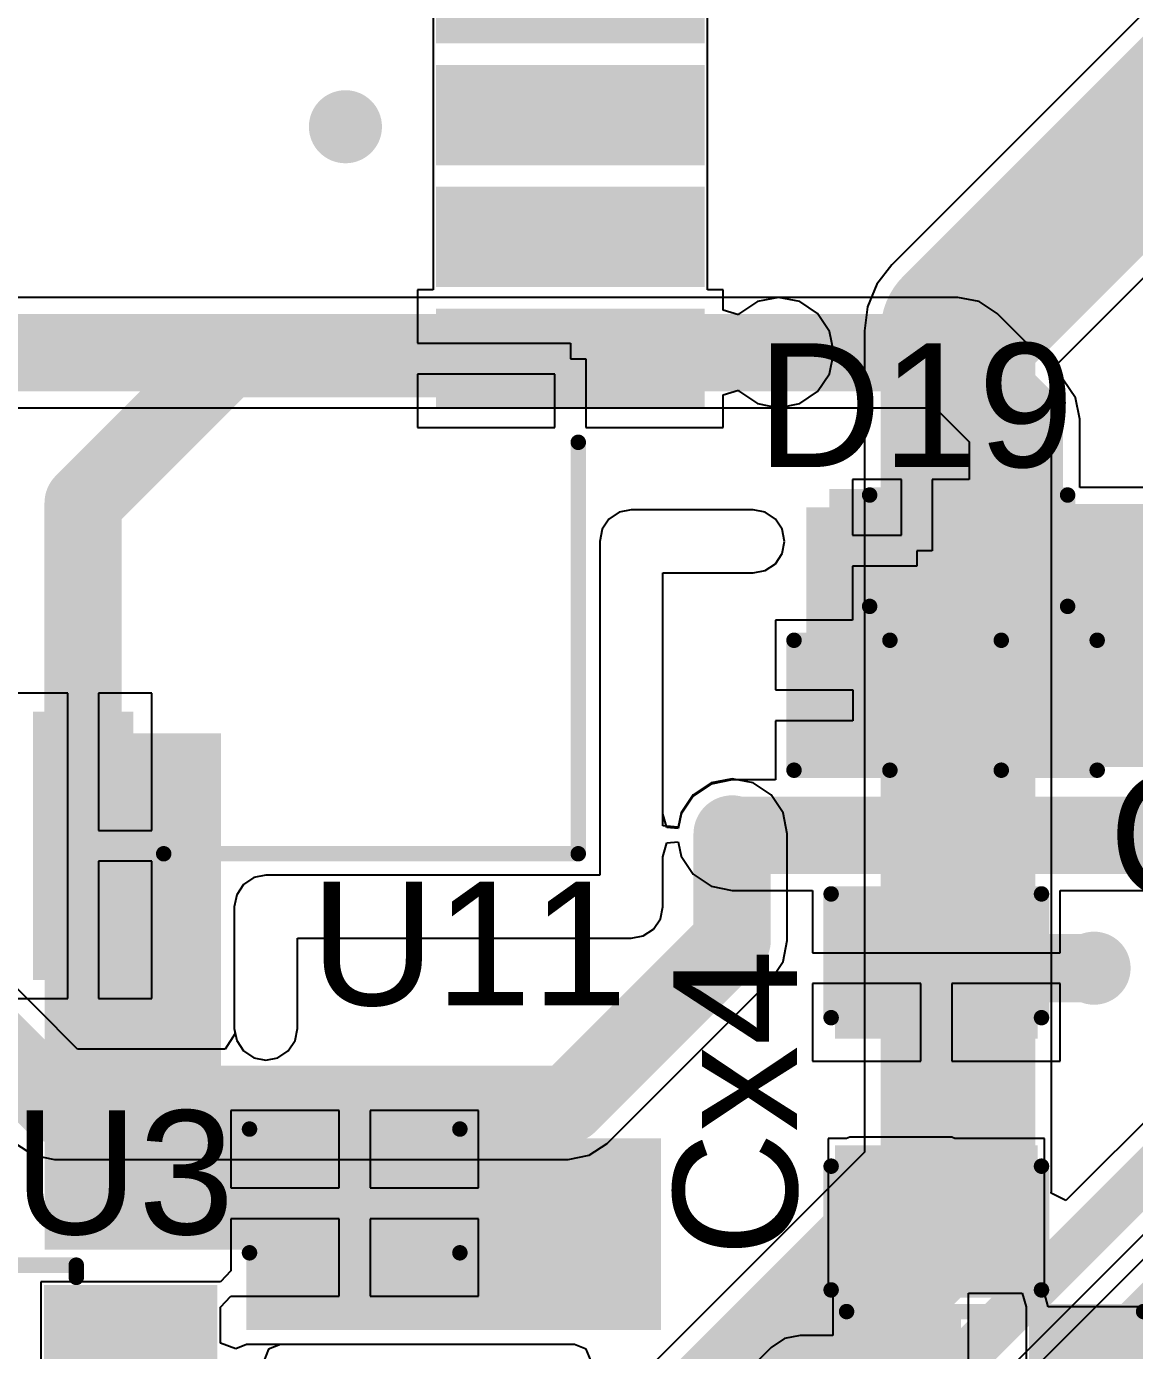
# Model space of a CAD drawing. Header units: millimetres. Extents: x -0.27 to 4.7, y -0.39 to 2.83.
# Drawn here: x 1.0019 to 1.3601, y 0.6304 to 1.0584 of the extents above; entities that cross this region are included whole.
import ezdxf

# ---------------------------------------------------------------- set-up
doc = ezdxf.new("R2010")
doc.units = ezdxf.units.MM
doc.header["$MEASUREMENT"] = 0
for name, color, linetype in [('BottomLayer', 5, 'Continuous'), ('BottomSolder', 6, 'Continuous'), ('TopLayer', 1, 'Continuous'), ('TopOverlay', 2, 'Continuous'), ('TopPaste', 8, 'Continuous'), ('TopSolder', 216, 'Continuous'), ('ViaHoleLayer', 16, 'Continuous')]:
    doc.layers.add(name, color=color, linetype=linetype)
doc.styles.add('Arial', font='', dxfattribs={"height": 0.2})
doc.styles.get('Arial').set_extended_font_data('Arial')

# ---------------------------------------------------------------- blocks, each defined once
blk = doc.blocks.new('R___0603_18')
at = {"layer": 'TopLayer'}
for points in [[(-0.015, 0.0175), (-0.015, -0.0175), (-0.045, -0.0175), (-0.045, 0.0175)], [(0.045, 0.0175), (0.045, -0.0175), (0.015, -0.0175), (0.015, 0.0175)]]:
    blk.add_hatch(color=1, dxfattribs=at).paths.add_polyline_path(points)
at = {"layer": 'TopPaste'}
for points in [[(-0.015, 0.0175), (-0.015, -0.0175), (-0.045, -0.0175), (-0.045, 0.0175)], [(0.045, 0.0175), (0.045, -0.0175), (0.015, -0.0175), (0.015, 0.0175)]]:
    blk.add_hatch(color=8, dxfattribs=at).paths.add_polyline_path(points)
at = {"layer": 'TopSolder'}
for points in [[(-0.011, 0.0215), (-0.011, -0.0215), (-0.049, -0.0215), (-0.049, 0.0215)], [(0.049, 0.0215), (0.049, -0.0215), (0.011, -0.0215), (0.011, 0.0215)]]:
    blk.add_hatch(color=216, dxfattribs=at).paths.add_polyline_path(points)
at = {"layer": 'TopOverlay', "const_width": 0.005}
for points in [[(-0.048, 0.021), (-0.048, -0.021)], [(0.048, 0.021), (-0.048, 0.021)], [(0.048, 0.021), (0.048, -0.021)], [(0.048, -0.021), (-0.048, -0.021)]]:
    blk.add_lwpolyline(points, dxfattribs=at)
at = {"layer": 'TopOverlay', "const_width": 0.0025}
for points in [[(-0.04925, 0.021, 1), (-0.04675, 0.021, 1)], [(-0.04925, 0.021, 1), (-0.04675, 0.021, 1)], [(0.04675, 0.021, 1), (0.04925, 0.021, 1)], [(0.04675, 0.021, 1), (0.04925, 0.021, 1)], [(-0.04925, -0.021, 1), (-0.04675, -0.021, 1)], [(-0.04925, -0.021, 1), (-0.04675, -0.021, 1)], [(0.04675, -0.021, 1), (0.04925, -0.021, 1)], [(0.04675, -0.021, 1), (0.04925, -0.021, 1)]]:
    blk.add_lwpolyline(points, format="xyb", close=True, dxfattribs=at)
blk = doc.blocks.new('C___0805_22')
at = {"layer": 'TopLayer'}
for points in [[(-0.06, 0.03), (-0.02, 0.03), (-0.02, -0.03), (-0.06, -0.03)], [(0.02, 0.03), (0.06, 0.03), (0.06, -0.03), (0.02, -0.03)]]:
    blk.add_hatch(color=1, dxfattribs=at).paths.add_polyline_path(points)
at = {"layer": 'TopPaste'}
for points in [[(-0.06, 0.03), (-0.02, 0.03), (-0.02, -0.03), (-0.06, -0.03)], [(0.02, 0.03), (0.06, 0.03), (0.06, -0.03), (0.02, -0.03)]]:
    blk.add_hatch(color=8, dxfattribs=at).paths.add_polyline_path(points)
at = {"layer": 'TopSolder'}
for points in [[(-0.06276, 0.03276), (-0.01724, 0.03276), (-0.01724, -0.03276), (-0.06276, -0.03276)], [(0.01724, 0.03276), (0.06276, 0.03276), (0.06276, -0.03276), (0.01724, -0.03276)]]:
    blk.add_hatch(color=216, dxfattribs=at).paths.add_polyline_path(points)
at = {"layer": 'TopOverlay', "const_width": 0.005}
for points in [[(-0.024, 0.034), (-0.064, 0.034)], [(-0.064, -0.034), (-0.064, 0.034)], [(0.064, 0.034), (0.024, 0.034)], [(0.064, -0.034), (0.064, 0.034)], [(-0.024, -0.034), (-0.064, -0.034)], [(0.064, -0.034), (0.024, -0.034)]]:
    blk.add_lwpolyline(points, dxfattribs=at)
at = {"layer": 'TopOverlay', "const_width": 0.0025}
for points in [[(-0.06525, 0.034, 1), (-0.06275, 0.034, 1)], [(-0.06525, 0.034, 1), (-0.06275, 0.034, 1)], [(-0.02525, 0.034, 1), (-0.02275, 0.034, 1)], [(0.02275, 0.034, 1), (0.02525, 0.034, 1)], [(0.06275, 0.034, 1), (0.06525, 0.034, 1)], [(0.06275, 0.034, 1), (0.06525, 0.034, 1)], [(-0.06525, -0.034, 1), (-0.06275, -0.034, 1)], [(-0.06525, -0.034, 1), (-0.06275, -0.034, 1)], [(-0.02525, -0.034, 1), (-0.02275, -0.034, 1)], [(0.02275, -0.034, 1), (0.02525, -0.034, 1)], [(0.06275, -0.034, 1), (0.06525, -0.034, 1)], [(0.06275, -0.034, 1), (0.06525, -0.034, 1)]]:
    blk.add_lwpolyline(points, format="xyb", close=True, dxfattribs=at)
blk = doc.blocks.new('SIM7000A_31')
at = {"layer": 'TopLayer'}
for points in [[(-0.51181, -0.30276), (-0.43307, -0.30276), (-0.43307, -0.32717), (-0.51181, -0.32717)], [(-0.32717, -0.51181), (-0.32717, -0.43307), (-0.30276, -0.43307), (-0.30276, -0.51181)], [(-0.2878, -0.51181), (-0.2878, -0.43307), (-0.26339, -0.43307), (-0.26339, -0.51181)], [(-0.24843, -0.51181), (-0.24843, -0.43307), (-0.22402, -0.43307), (-0.22402, -0.51181)], [(-0.20906, -0.51181), (-0.20906, -0.43307), (-0.18465, -0.43307), (-0.18465, -0.51181)]]:
    blk.add_hatch(color=1, dxfattribs=at).paths.add_polyline_path(points)
at = {"layer": 'TopPaste'}
for points in [[(-0.51181, -0.30276), (-0.43307, -0.30276), (-0.43307, -0.32717), (-0.51181, -0.32717)], [(-0.32717, -0.51181), (-0.32717, -0.43307), (-0.30276, -0.43307), (-0.30276, -0.51181)], [(-0.2878, -0.51181), (-0.2878, -0.43307), (-0.26339, -0.43307), (-0.26339, -0.51181)], [(-0.24843, -0.51181), (-0.24843, -0.43307), (-0.22402, -0.43307), (-0.22402, -0.51181)], [(-0.20906, -0.51181), (-0.20906, -0.43307), (-0.18465, -0.43307), (-0.18465, -0.51181)]]:
    blk.add_hatch(color=8, dxfattribs=at).paths.add_polyline_path(points)
at = {"layer": 'TopSolder'}
for points in [[(-0.51581, -0.29876), (-0.42907, -0.29876), (-0.42907, -0.33117), (-0.51581, -0.33117)], [(-0.33117, -0.51581), (-0.33117, -0.42907), (-0.29876, -0.42907), (-0.29876, -0.51581)], [(-0.2918, -0.51581), (-0.2918, -0.42907), (-0.25939, -0.42907), (-0.25939, -0.51581)], [(-0.25243, -0.51581), (-0.25243, -0.42907), (-0.22002, -0.42907), (-0.22002, -0.51581)], [(-0.21306, -0.51581), (-0.21306, -0.42907), (-0.18065, -0.42907), (-0.18065, -0.51581)]]:
    blk.add_hatch(color=216, dxfattribs=at).paths.add_polyline_path(points)
at = {"layer": 'TopOverlay', "const_width": 0.005}
for points in [[(-0.475, -0.341), (-0.475, -0.475)], [(-0.475, -0.475), (-0.342, -0.475)]]:
    blk.add_lwpolyline(points, dxfattribs=at)
at = {"layer": 'TopOverlay', "const_width": 0.0025}
for points in [[(-0.47625, -0.341, 1), (-0.47375, -0.341, 1)], [(-0.47625, -0.475, 1), (-0.47375, -0.475, 1)], [(-0.47625, -0.475, 1), (-0.47375, -0.475, 1)], [(-0.34325, -0.475, 1), (-0.34075, -0.475, 1)]]:
    blk.add_lwpolyline(points, format="xyb", close=True, dxfattribs=at)
blk = doc.blocks.new('C___0805_40')
at = {"layer": 'TopLayer'}
for points in [[(-0.06, 0.03), (-0.02, 0.03), (-0.02, -0.03), (-0.06, -0.03)], [(0.02, 0.03), (0.06, 0.03), (0.06, -0.03), (0.02, -0.03)]]:
    blk.add_hatch(color=1, dxfattribs=at).paths.add_polyline_path(points)
at = {"layer": 'TopPaste'}
for points in [[(-0.06, 0.03), (-0.02, 0.03), (-0.02, -0.03), (-0.06, -0.03)], [(0.02, 0.03), (0.06, 0.03), (0.06, -0.03), (0.02, -0.03)]]:
    blk.add_hatch(color=8, dxfattribs=at).paths.add_polyline_path(points)
at = {"layer": 'TopSolder'}
for points in [[(-0.06276, 0.03276), (-0.01724, 0.03276), (-0.01724, -0.03276), (-0.06276, -0.03276)], [(0.01724, 0.03276), (0.06276, 0.03276), (0.06276, -0.03276), (0.01724, -0.03276)]]:
    blk.add_hatch(color=216, dxfattribs=at).paths.add_polyline_path(points)
at = {"layer": 'TopOverlay', "const_width": 0.005}
for points in [[(-0.024, 0.034), (-0.064, 0.034)], [(-0.064, -0.034), (-0.064, 0.034)], [(0.064, 0.034), (0.024, 0.034)], [(0.064, -0.034), (0.064, 0.034)], [(-0.024, -0.034), (-0.064, -0.034)], [(0.064, -0.034), (0.024, -0.034)]]:
    blk.add_lwpolyline(points, dxfattribs=at)
at = {"layer": 'TopOverlay', "const_width": 0.0025}
for points in [[(-0.06525, 0.034, 1), (-0.06275, 0.034, 1)], [(-0.06525, 0.034, 1), (-0.06275, 0.034, 1)], [(-0.02525, 0.034, 1), (-0.02275, 0.034, 1)], [(0.02275, 0.034, 1), (0.02525, 0.034, 1)], [(0.06275, 0.034, 1), (0.06525, 0.034, 1)], [(0.06275, 0.034, 1), (0.06525, 0.034, 1)], [(-0.06525, -0.034, 1), (-0.06275, -0.034, 1)], [(-0.06525, -0.034, 1), (-0.06275, -0.034, 1)], [(-0.02525, -0.034, 1), (-0.02275, -0.034, 1)], [(0.02275, -0.034, 1), (0.02525, -0.034, 1)], [(0.06275, -0.034, 1), (0.06525, -0.034, 1)], [(0.06275, -0.034, 1), (0.06525, -0.034, 1)]]:
    blk.add_lwpolyline(points, format="xyb", close=True, dxfattribs=at)
blk = doc.blocks.new('SOT_23_6_53')
at = {"layer": 'TopLayer'}
for points in [[(-0.07559, 0.04961), (-0.02756, 0.04961), (-0.02756, 0.0252), (-0.07559, 0.0252)], [(0.02756, 0.04961), (0.07559, 0.04961), (0.07559, 0.0252), (0.02756, 0.0252)], [(-0.07559, 0.0122), (-0.02756, 0.0122), (-0.02756, -0.0122), (-0.07559, -0.0122)], [(0.02756, 0.0122), (0.07559, 0.0122), (0.07559, -0.0122), (0.02756, -0.0122)], [(-0.07559, -0.0252), (-0.02756, -0.0252), (-0.02756, -0.04961), (-0.07559, -0.04961)], [(0.02756, -0.0252), (0.07559, -0.0252), (0.07559, -0.04961), (0.02756, -0.04961)]]:
    blk.add_hatch(color=1, dxfattribs=at).paths.add_polyline_path(points)
at = {"layer": 'TopPaste'}
for points in [[(-0.07559, 0.04961), (-0.02756, 0.04961), (-0.02756, 0.0252), (-0.07559, 0.0252)], [(0.02756, 0.04961), (0.07559, 0.04961), (0.07559, 0.0252), (0.02756, 0.0252)], [(-0.07559, 0.0122), (-0.02756, 0.0122), (-0.02756, -0.0122), (-0.07559, -0.0122)], [(0.02756, 0.0122), (0.07559, 0.0122), (0.07559, -0.0122), (0.02756, -0.0122)], [(-0.07559, -0.0252), (-0.02756, -0.0252), (-0.02756, -0.04961), (-0.07559, -0.04961)], [(0.02756, -0.0252), (0.07559, -0.0252), (0.07559, -0.04961), (0.02756, -0.04961)]]:
    blk.add_hatch(color=8, dxfattribs=at).paths.add_polyline_path(points)
at = {"layer": 'TopSolder'}
for points in [[(-0.07959, 0.05361), (-0.02356, 0.05361), (-0.02356, 0.0212), (-0.07959, 0.0212)], [(0.02356, 0.05361), (0.07959, 0.05361), (0.07959, 0.0212), (0.02356, 0.0212)], [(-0.07959, 0.0162), (-0.02356, 0.0162), (-0.02356, -0.0162), (-0.07959, -0.0162)], [(0.02356, 0.0162), (0.07959, 0.0162), (0.07959, -0.0162), (0.02356, -0.0162)], [(-0.07959, -0.0212), (-0.02356, -0.0212), (-0.02356, -0.05361), (-0.07959, -0.05361)], [(0.02356, -0.0212), (0.07959, -0.0212), (0.07959, -0.05361), (0.02356, -0.05361)]]:
    blk.add_hatch(color=216, dxfattribs=at).paths.add_polyline_path(points)
at = {"layer": 'TopOverlay', "const_width": 0.005}
for points in [[(-0.035, 0.05606), (-0.035, 0.06)], [(-0.035, 0.06), (0.034, 0.06)], [(0.034, 0.05606), (0.034, 0.06)], [(-0.086, 0.033), (-0.086, 0.043)], [(-0.086, 0.043), (-0.081, 0.038)], [(-0.086, 0.033), (-0.081, 0.038)], [(-0.035, -0.06), (-0.035, -0.05606)], [(0.034, -0.06), (0.034, -0.05606)], [(-0.035, -0.06), (0.034, -0.06)]]:
    blk.add_lwpolyline(points, dxfattribs=at)
at = {"layer": 'TopOverlay', "const_width": 0.0025}
for points in [[(-0.03625, 0.06, 1), (-0.03375, 0.06, 1)], [(-0.03625, 0.06, 1), (-0.03375, 0.06, 1)], [(0.03275, 0.06, 1), (0.03525, 0.06, 1)], [(0.03275, 0.06, 1), (0.03525, 0.06, 1)], [(-0.03625, 0.05606, 1), (-0.03375, 0.05606, 1)], [(0.03275, 0.05606, 1), (0.03525, 0.05606, 1)], [(-0.08725, 0.043, 1), (-0.08475, 0.043, 1)], [(-0.08725, 0.043, 1), (-0.08475, 0.043, 1)], [(-0.08225, 0.038, 1), (-0.07975, 0.038, 1)], [(-0.08225, 0.038, 1), (-0.07975, 0.038, 1)], [(-0.08725, 0.033, 1), (-0.08475, 0.033, 1)], [(-0.08725, 0.033, 1), (-0.08475, 0.033, 1)], [(-0.03625, -0.05606, 1), (-0.03375, -0.05606, 1)], [(0.03275, -0.05606, 1), (0.03525, -0.05606, 1)], [(-0.03625, -0.06, 1), (-0.03375, -0.06, 1)], [(-0.03625, -0.06, 1), (-0.03375, -0.06, 1)], [(0.03275, -0.06, 1), (0.03525, -0.06, 1)], [(0.03275, -0.06, 1), (0.03525, -0.06, 1)]]:
    blk.add_lwpolyline(points, format="xyb", close=True, dxfattribs=at)
blk = doc.blocks.new('SOT_723_102')
at = {"layer": 'TopLayer'}
for points in [[(-0.00984, 0.0315), (0.00984, 0.0315), (0.00984, 0.01378), (-0.00984, 0.01378)], [(-0.02559, -0.01378), (-0.00591, -0.01378), (-0.00591, -0.0315), (-0.02559, -0.0315)], [(0.00591, -0.01378), (0.02559, -0.01378), (0.02559, -0.0315), (0.00591, -0.0315)]]:
    blk.add_hatch(color=1, dxfattribs=at).paths.add_polyline_path(points)
at = {"layer": 'TopPaste'}
for points in [[(-0.00984, 0.0315), (0.00984, 0.0315), (0.00984, 0.01378), (-0.00984, 0.01378)], [(-0.02559, -0.01378), (-0.00591, -0.01378), (-0.00591, -0.0315), (-0.02559, -0.0315)], [(0.00591, -0.01378), (0.02559, -0.01378), (0.02559, -0.0315), (0.00591, -0.0315)]]:
    blk.add_hatch(color=8, dxfattribs=at).paths.add_polyline_path(points)
at = {"layer": 'TopSolder'}
for points in [[(-0.01384, 0.0355), (0.01384, 0.0355), (0.01384, 0.00978), (-0.01384, 0.00978)], [(-0.02959, -0.00978), (-0.00191, -0.00978), (-0.00191, -0.0355), (-0.02959, -0.0355)], [(0.00191, -0.00978), (0.02959, -0.00978), (0.02959, -0.0355), (0.00191, -0.0355)]]:
    blk.add_hatch(color=216, dxfattribs=at).paths.add_polyline_path(points)
at = {"layer": 'TopOverlay', "const_width": 0.005}
for points in [[(-0.025, 0.025), (-0.015, 0.025)], [(-0.025, 0.025), (-0.025, -0.006)], [(-0.025, 0.025), (-0.015, 0.025)], [(-0.025, 0.025), (-0.025, -0.006)], [(0.015, 0.025), (0.025, 0.025)], [(0.025, 0.025), (0.025, -0.006)], [(-0.037, -0.016), (-0.032, -0.021)], [(-0.037, -0.016), (-0.037, -0.026)], [(-0.001, -0.016), (0.001, -0.016)], [(-0.032, -0.021), (-0.037, -0.026)]]:
    blk.add_lwpolyline(points, dxfattribs=at)
at = {"layer": 'TopOverlay', "const_width": 0.0025}
for points in [[(-0.02625, 0.025, 1), (-0.02375, 0.025, 1)], [(-0.02625, 0.025, 1), (-0.02375, 0.025, 1)], [(-0.02625, 0.025, 1), (-0.02375, 0.025, 1)], [(-0.02625, 0.025, 1), (-0.02375, 0.025, 1)], [(-0.01625, 0.025, 1), (-0.01375, 0.025, 1)], [(-0.01625, 0.025, 1), (-0.01375, 0.025, 1)], [(0.01375, 0.025, 1), (0.01625, 0.025, 1)], [(0.02375, 0.025, 1), (0.02625, 0.025, 1)], [(0.02375, 0.025, 1), (0.02625, 0.025, 1)], [(-0.02625, -0.006, 1), (-0.02375, -0.006, 1)], [(-0.02625, -0.006, 1), (-0.02375, -0.006, 1)], [(0.02375, -0.006, 1), (0.02625, -0.006, 1)], [(-0.03825, -0.016, 1), (-0.03575, -0.016, 1)], [(-0.03825, -0.016, 1), (-0.03575, -0.016, 1)], [(-0.00225, -0.016, 1), (0.00025, -0.016, 1)], [(-0.00025, -0.016, 1), (0.00225, -0.016, 1)], [(-0.03325, -0.021, 1), (-0.03075, -0.021, 1)], [(-0.03325, -0.021, 1), (-0.03075, -0.021, 1)], [(-0.03825, -0.026, 1), (-0.03575, -0.026, 1)], [(-0.03825, -0.026, 1), (-0.03575, -0.026, 1)]]:
    blk.add_lwpolyline(points, format="xyb", close=True, dxfattribs=at)
blk = doc.blocks.new('DFN1006_2L__148')
at = {"layer": 'TopLayer'}
for points in [[(-0.02756, 0.01299), (-0.00591, 0.01299), (-0.00591, -0.01299), (-0.02756, -0.01299)], [(0.00591, 0.01299), (0.02756, 0.01299), (0.02756, -0.01299), (0.00591, -0.01299)]]:
    blk.add_hatch(color=1, dxfattribs=at).paths.add_polyline_path(points)
at = {"layer": 'TopOverlay'}
blk.add_hatch(color=2, dxfattribs=at).paths.add_polyline_path([(-0.04501, -0.02), (-0.03201, -0.02), (-0.03201, 0.02), (-0.04501, 0.02)])
at = {"layer": 'TopPaste'}
for points in [[(-0.02756, 0.01299), (-0.00591, 0.01299), (-0.00591, -0.01299), (-0.02756, -0.01299)], [(0.00591, 0.01299), (0.02756, 0.01299), (0.02756, -0.01299), (0.00591, -0.01299)]]:
    blk.add_hatch(color=8, dxfattribs=at).paths.add_polyline_path(points)
at = {"layer": 'TopSolder'}
for points in [[(-0.03156, 0.01699), (-0.00191, 0.01699), (-0.00191, -0.01699), (-0.03156, -0.01699)], [(0.00191, 0.01699), (0.03156, 0.01699), (0.03156, -0.01699), (0.00191, -0.01699)]]:
    blk.add_hatch(color=216, dxfattribs=at).paths.add_polyline_path(points)
at = {"layer": 'TopOverlay', "const_width": 0.005}
for points in [[(-0.032, 0.018), (0.032, 0.018)], [(-0.032, -0.018), (-0.032, 0.018)], [(0.032, -0.018), (0.032, 0.018)], [(-0.032, -0.018), (0.032, -0.018)]]:
    blk.add_lwpolyline(points, dxfattribs=at)
at = {"layer": 'TopOverlay', "const_width": 0.0025}
for points in [[(-0.03325, 0.018, 1), (-0.03075, 0.018, 1)], [(-0.03325, 0.018, 1), (-0.03075, 0.018, 1)], [(0.03075, 0.018, 1), (0.03325, 0.018, 1)], [(0.03075, 0.018, 1), (0.03325, 0.018, 1)], [(-0.03325, -0.018, 1), (-0.03075, -0.018, 1)], [(-0.03325, -0.018, 1), (-0.03075, -0.018, 1)], [(0.03075, -0.018, 1), (0.03325, -0.018, 1)], [(0.03075, -0.018, 1), (0.03325, -0.018, 1)]]:
    blk.add_lwpolyline(points, format="xyb", close=True, dxfattribs=at)
blk = doc.blocks.new('C___0603_178')
at = {"layer": 'TopLayer'}
for points in [[(-0.015, 0.0175), (-0.015, -0.0175), (-0.045, -0.0175), (-0.045, 0.0175)], [(0.045, 0.0175), (0.045, -0.0175), (0.015, -0.0175), (0.015, 0.0175)]]:
    blk.add_hatch(color=1, dxfattribs=at).paths.add_polyline_path(points)
at = {"layer": 'TopPaste'}
for points in [[(-0.015, 0.0175), (-0.015, -0.0175), (-0.045, -0.0175), (-0.045, 0.0175)], [(0.045, 0.0175), (0.045, -0.0175), (0.015, -0.0175), (0.015, 0.0175)]]:
    blk.add_hatch(color=8, dxfattribs=at).paths.add_polyline_path(points)
at = {"layer": 'TopSolder'}
for points in [[(-0.01264, 0.01986), (-0.01264, -0.01986), (-0.04736, -0.01986), (-0.04736, 0.01986)], [(0.04736, 0.01986), (0.04736, -0.01986), (0.01264, -0.01986), (0.01264, 0.01986)]]:
    blk.add_hatch(color=216, dxfattribs=at).paths.add_polyline_path(points)
at = {"layer": 'TopOverlay', "const_width": 0.005}
for points in [[(-0.049, 0.021), (-0.018, 0.021)], [(-0.049, -0.021), (-0.049, 0.021)], [(0.018, 0.021), (0.049, 0.021)], [(0.049, -0.021), (0.049, 0.021)], [(-0.049, -0.021), (-0.018, -0.021)], [(0.018, -0.021), (0.049, -0.021)]]:
    blk.add_lwpolyline(points, dxfattribs=at)
at = {"layer": 'TopOverlay', "const_width": 0.0025}
for points in [[(-0.05025, 0.021, 1), (-0.04775, 0.021, 1)], [(-0.05025, 0.021, 1), (-0.04775, 0.021, 1)], [(-0.01925, 0.021, 1), (-0.01675, 0.021, 1)], [(0.01675, 0.021, 1), (0.01925, 0.021, 1)], [(0.04775, 0.021, 1), (0.05025, 0.021, 1)], [(0.04775, 0.021, 1), (0.05025, 0.021, 1)], [(-0.05025, -0.021, 1), (-0.04775, -0.021, 1)], [(-0.05025, -0.021, 1), (-0.04775, -0.021, 1)], [(-0.01925, -0.021, 1), (-0.01675, -0.021, 1)], [(0.01675, -0.021, 1), (0.01925, -0.021, 1)], [(0.04775, -0.021, 1), (0.05025, -0.021, 1)], [(0.04775, -0.021, 1), (0.05025, -0.021, 1)]]:
    blk.add_lwpolyline(points, format="xyb", close=True, dxfattribs=at)

msp = doc.modelspace()

# ---------------------------------------------------------------- hatches: boundary and pattern name
at = {"layer": 'BottomLayer'}
h = msp.add_hatch(color=5, dxfattribs=at)
edge = h.paths.add_edge_path()
edge.add_arc((1.105, 1.026), 0.01181, 0, 360)
h = msp.add_hatch(color=5, dxfattribs=at)
edge = h.paths.add_edge_path()
edge.add_arc((1.245, 0.953), 0.01181, 0, 360)
h = msp.add_hatch(color=5, dxfattribs=at)
edge = h.paths.add_edge_path()
edge.add_arc((1.05082, 0.81295), 0.01181, 0, 360)
h = msp.add_hatch(color=5, dxfattribs=at)
edge = h.paths.add_edge_path()
edge.add_arc((1.23, 0.797), 0.01181, 0, 360)
h = msp.add_hatch(color=5, dxfattribs=at)
edge = h.paths.add_edge_path()
edge.add_arc((1.347, 0.754), 0.01181, 0, 360)
h = msp.add_hatch(color=5, dxfattribs=at)
edge = h.paths.add_edge_path()
edge.add_arc((1.159, 0.68), 0.01181, 0, 360)
h = msp.add_hatch(color=5, dxfattribs=at)
edge = h.paths.add_edge_path()
edge.add_arc((1.188, 0.68), 0.01181, 0, 360)
h = msp.add_hatch(color=5, dxfattribs=at)
edge = h.paths.add_edge_path()
edge.add_arc((1.159, 0.653), 0.01181, 0, 360)
h = msp.add_hatch(color=5, dxfattribs=at)
edge = h.paths.add_edge_path()
edge.add_arc((1.188, 0.653), 0.01181, 0, 360)
at = {"layer": 'BottomSolder'}
h = msp.add_hatch(color=6, dxfattribs=at)
edge = h.paths.add_edge_path()
edge.add_arc((1.105, 1.026), 0.00591, 0, 360)
h = msp.add_hatch(color=6, dxfattribs=at)
edge = h.paths.add_edge_path()
edge.add_arc((1.245, 0.953), 0.00591, 0, 360)
h = msp.add_hatch(color=6, dxfattribs=at)
edge = h.paths.add_edge_path()
edge.add_arc((1.05082, 0.81295), 0.00591, 0, 360)
h = msp.add_hatch(color=6, dxfattribs=at)
edge = h.paths.add_edge_path()
edge.add_arc((1.23, 0.797), 0.00591, 0, 360)
h = msp.add_hatch(color=6, dxfattribs=at)
edge = h.paths.add_edge_path()
edge.add_arc((1.347, 0.754), 0.00591, 0, 360)
h = msp.add_hatch(color=6, dxfattribs=at)
edge = h.paths.add_edge_path()
edge.add_arc((1.159, 0.68), 0.00591, 0, 360)
h = msp.add_hatch(color=6, dxfattribs=at)
edge = h.paths.add_edge_path()
edge.add_arc((1.188, 0.68), 0.00591, 0, 360)
h = msp.add_hatch(color=6, dxfattribs=at)
edge = h.paths.add_edge_path()
edge.add_arc((1.159, 0.653), 0.00591, 0, 360)
h = msp.add_hatch(color=6, dxfattribs=at)
edge = h.paths.add_edge_path()
edge.add_arc((1.188, 0.653), 0.00591, 0, 360)
at = {"layer": 'TopLayer'}
h = msp.add_hatch(color=1, dxfattribs=at)
edge = h.paths.add_edge_path()
edge.add_arc((1.105, 1.026), 0.01181, 0, 360)
h = msp.add_hatch(color=1, dxfattribs=at)
edge = h.paths.add_edge_path()
edge.add_arc((1.245, 0.953), 0.01181, 0, 360)
for points in [[(1.312, 0.819), (1.381, 0.819), (1.381, 0.904), (1.312, 0.904)], [(1.254, 0.819), (1.301, 0.819), (1.301, 0.903), (1.254, 0.903)], [(1.00782, 0.663), (1.06482, 0.663), (1.06482, 0.82995), (1.00782, 0.82995)], [(1.008, 0.663), (1.11569, 0.663), (1.11569, 0.699), (1.008, 0.699)], [(1.207, 0.699), (1.073, 0.699), (1.073, 0.637), (1.207, 0.637)], [(1.301, 0.603), (1.301, 0.694), (1.268, 0.694), (1.268, 0.603)]]:
    msp.add_hatch(color=1, dxfattribs=at).paths.add_polyline_path(points)
h = msp.add_hatch(color=1, dxfattribs=at)
edge = h.paths.add_edge_path()
edge.add_arc((1.05082, 0.81295), 0.01181, 0, 360)
h = msp.add_hatch(color=1, dxfattribs=at)
edge = h.paths.add_edge_path()
edge.add_arc((1.23, 0.797), 0.01181, 0, 360)
h = msp.add_hatch(color=1, dxfattribs=at)
edge = h.paths.add_edge_path()
edge.add_arc((1.347, 0.754), 0.01181, 0, 360)
h = msp.add_hatch(color=1, dxfattribs=at)
edge = h.paths.add_edge_path()
edge.add_arc((1.159, 0.68), 0.01181, 0, 360)
h = msp.add_hatch(color=1, dxfattribs=at)
edge = h.paths.add_edge_path()
edge.add_arc((1.188, 0.68), 0.01181, 0, 360)
h = msp.add_hatch(color=1, dxfattribs=at)
edge = h.paths.add_edge_path()
edge.add_arc((1.159, 0.653), 0.01181, 0, 360)
h = msp.add_hatch(color=1, dxfattribs=at)
edge = h.paths.add_edge_path()
edge.add_arc((1.188, 0.653), 0.01181, 0, 360)
at = {"layer": 'TopSolder'}
h = msp.add_hatch(color=216, dxfattribs=at)
edge = h.paths.add_edge_path()
edge.add_arc((1.105, 1.026), 0.00591, 0, 360)
h = msp.add_hatch(color=216, dxfattribs=at)
edge = h.paths.add_edge_path()
edge.add_arc((1.245, 0.953), 0.00591, 0, 360)
h = msp.add_hatch(color=216, dxfattribs=at)
edge = h.paths.add_edge_path()
edge.add_arc((1.05082, 0.81295), 0.00591, 0, 360)
h = msp.add_hatch(color=216, dxfattribs=at)
edge = h.paths.add_edge_path()
edge.add_arc((1.23, 0.797), 0.00591, 0, 360)
h = msp.add_hatch(color=216, dxfattribs=at)
edge = h.paths.add_edge_path()
edge.add_arc((1.347, 0.754), 0.00591, 0, 360)
h = msp.add_hatch(color=216, dxfattribs=at)
edge = h.paths.add_edge_path()
edge.add_arc((1.159, 0.68), 0.00591, 0, 360)
h = msp.add_hatch(color=216, dxfattribs=at)
edge = h.paths.add_edge_path()
edge.add_arc((1.188, 0.68), 0.00591, 0, 360)
h = msp.add_hatch(color=216, dxfattribs=at)
edge = h.paths.add_edge_path()
edge.add_arc((1.159, 0.653), 0.00591, 0, 360)
h = msp.add_hatch(color=216, dxfattribs=at)
edge = h.paths.add_edge_path()
edge.add_arc((1.188, 0.653), 0.00591, 0, 360)
at = {"layer": 'ViaHoleLayer'}
h = msp.add_hatch(color=16, dxfattribs=at)
edge = h.paths.add_edge_path()
edge.add_arc((1.105, 1.026), 0.00591, 0, 360)
h = msp.add_hatch(color=16, dxfattribs=at)
edge = h.paths.add_edge_path()
edge.add_arc((1.245, 0.953), 0.00591, 0, 360)
h = msp.add_hatch(color=16, dxfattribs=at)
edge = h.paths.add_edge_path()
edge.add_arc((1.05082, 0.81295), 0.00591, 0, 360)
h = msp.add_hatch(color=16, dxfattribs=at)
edge = h.paths.add_edge_path()
edge.add_arc((1.23, 0.797), 0.00591, 0, 360)
h = msp.add_hatch(color=16, dxfattribs=at)
edge = h.paths.add_edge_path()
edge.add_arc((1.347, 0.754), 0.00591, 0, 360)
h = msp.add_hatch(color=16, dxfattribs=at)
edge = h.paths.add_edge_path()
edge.add_arc((1.159, 0.68), 0.00591, 0, 360)
h = msp.add_hatch(color=16, dxfattribs=at)
edge = h.paths.add_edge_path()
edge.add_arc((1.188, 0.68), 0.00591, 0, 360)
h = msp.add_hatch(color=16, dxfattribs=at)
edge = h.paths.add_edge_path()
edge.add_arc((1.159, 0.653), 0.00591, 0, 360)
h = msp.add_hatch(color=16, dxfattribs=at)
edge = h.paths.add_edge_path()
edge.add_arc((1.188, 0.653), 0.00591, 0, 360)

# ---------------------------------------------------------------- linework, layer by layer
at = {"layer": 'BottomLayer'}
for p, q in [((1.55574, 1.25553), (1.2816, 0.9814)), ((1.33326, 0.94747), (1.6074, 1.2216)), ((1.01839, 0.72784), (0.76162, 0.98462)), ((1.2816, 0.9814), (1.27679, 0.97513)), ((1.27679, 0.97513), (1.27377, 0.96783)), ((1.245, 0.97084), (0.98115, 0.97084)), ((1.25183, 0.96948), (1.245, 0.97084)), ((1.25762, 0.96562), (1.25183, 0.96948)), ((1.27377, 0.96783), (1.27274, 0.96)), ((1.26148, 0.95983), (1.25762, 0.96562)), ((1.26284, 0.953), (1.26148, 0.95983)), ((1.27274, 0.96), (1.27274, 0.69453)), ((1.26148, 0.94617), (1.26284, 0.953)), ((1.25762, 0.94038), (1.26148, 0.94617)), ((1.33326, 0.682), (1.33326, 0.94747)), ((1.25183, 0.93652), (1.25762, 0.94038)), ((0.98115, 0.93516), (1.245, 0.93516)), ((1.245, 0.93516), (1.25183, 0.93652)), ((1.56999, 0.91101), (1.3379, 0.67892)), ((1.19018, 0.89918), (1.18797, 0.89587)), ((1.19349, 0.90139), (1.19018, 0.89918)), ((1.19739, 0.90217), (1.19349, 0.90139)), ((1.23676, 0.90217), (1.19739, 0.90217)), ((1.24066, 0.90139), (1.23676, 0.90217)), ((1.24397, 0.89918), (1.24066, 0.90139)), ((1.24618, 0.89587), (1.24397, 0.89918)), ((1.18797, 0.89587), (1.18719, 0.89197)), ((1.24696, 0.89197), (1.24618, 0.89587)), ((1.18719, 0.89197), (1.18719, 0.78406)), ((1.24618, 0.88807), (1.24696, 0.89197)), ((1.20682, 0.5118), (1.58428, 0.88926)), ((1.24397, 0.88476), (1.24618, 0.88807)), ((1.20759, 0.80003), (1.20759, 0.88178)), ((1.20759, 0.88178), (1.23676, 0.88178)), ((1.23676, 0.88178), (1.24066, 0.88255)), ((1.24066, 0.88255), (1.24397, 0.88476)), ((1.22317, 0.81387), (1.21738, 0.81)), ((1.23, 0.81523), (1.22317, 0.81387)), ((1.23683, 0.81387), (1.23, 0.81523)), ((1.24262, 0.81), (1.23683, 0.81387)), ((1.21738, 0.81), (1.21352, 0.80421)), ((1.24648, 0.80421), (1.24262, 0.81)), ((1.21352, 0.80421), (1.21259, 0.79954)), ((1.24784, 0.79738), (1.24648, 0.80421)), ((1.21259, 0.79954), (1.20759, 0.80003)), ((1.24784, 0.763), (1.24784, 0.79738)), ((1.07538, 0.78328), (1.07207, 0.78107)), ((1.07928, 0.78406), (1.07538, 0.78328)), ((1.18719, 0.78406), (1.07928, 0.78406)), ((1.07207, 0.78107), (1.06986, 0.77776)), ((1.06986, 0.77776), (1.06908, 0.77386)), ((1.06908, 0.77386), (1.06908, 0.73449)), ((1.24648, 0.75617), (1.24784, 0.763)), ((1.24262, 0.75038), (1.24648, 0.75617)), ((1.18962, 0.69738), (1.24262, 0.75038)), ((1.06941, 0.73284), (1.06614, 0.72784)), ((1.06908, 0.73449), (1.06941, 0.73284)), ((1.06614, 0.72784), (1.01839, 0.72784)), ((0.99838, 0.69738), (1.00417, 0.69352)), ((1.00417, 0.69352), (1.011, 0.69216)), ((1.177, 0.69216), (1.18383, 0.69352)), ((1.18383, 0.69352), (1.18962, 0.69738)), ((1.27274, 0.69453), (1.19847, 0.62026)), ((1.011, 0.69216), (1.011, 0.69216)), ((1.011, 0.69216), (1.177, 0.69216)), ((1.39399, 0.69101), (1.21225, 0.50928)), ((1.33316, 0.68126), (1.33326, 0.682)), ((1.3379, 0.67892), (1.33316, 0.68126)), ((1.08017, 0.63083), (1.07859, 0.627)), ((1.084, 0.63241), (1.08017, 0.63083)), ((1.179, 0.63241), (1.084, 0.63241)), ((1.18283, 0.63083), (1.179, 0.63241)), ((1.18441, 0.627), (1.18283, 0.63083))]:
    msp.add_line(p, q, dxfattribs=at)
for points, const_width in [([(1.303, 0.96), (1.586, 1.243)], 0.05), ([(0.749, 0.972), (1.011, 0.71)], 0.025), ([(1.303, 0.682), (1.303, 0.96)], 0.05), ([(0.98115, 0.953), (1.245, 0.953)], 0.025), ([(1.187, 0.51), (1.579, 0.902)], 0.015), ([(1.23, 0.763), (1.23, 0.79738)], 0.025), ([(1.177, 0.71), (1.23, 0.763)], 0.025), ([(1.011, 0.71), (1.177, 0.71)], 0.025), ([(1.211, 0.59), (1.303, 0.682)], 0.05), ([(1.186, 0.465), (1.403, 0.682)], 0.015)]:
    msp.add_lwpolyline(points, dxfattribs=dict(at, const_width=const_width))
for points, const_width in [([(1.2905, 0.96, 1), (1.3155, 0.96, 1)], 0.025), ([(1.2905, 0.96, 1), (1.3155, 0.96, 1)], 0.025), ([(1.23875, 0.953, 1), (1.25125, 0.953, 1)], 0.0125), ([(1.22375, 0.79738, 1), (1.23625, 0.79738, 1)], 0.0125), ([(1.22375, 0.763, 1), (1.23625, 0.763, 1)], 0.0125), ([(1.22375, 0.763, 1), (1.23625, 0.763, 1)], 0.0125), ([(1.00475, 0.71, 1), (1.01725, 0.71, 1)], 0.0125), ([(1.00475, 0.71, 1), (1.01725, 0.71, 1)], 0.0125), ([(1.17075, 0.71, 1), (1.18325, 0.71, 1)], 0.0125), ([(1.17075, 0.71, 1), (1.18325, 0.71, 1)], 0.0125), ([(1.2905, 0.682, 1), (1.3155, 0.682, 1)], 0.025), ([(1.2905, 0.682, 1), (1.3155, 0.682, 1)], 0.025)]:
    msp.add_lwpolyline(points, format="xyb", close=True, dxfattribs=dict(at, const_width=const_width))
at = {"layer": 'TopLayer'}
for p, q in [((1.13333, 1.0863), (1.13333, 1.05197)), ((1.22207, 1.05197), (1.22207, 1.0863)), ((1.13333, 1.05197), (1.13333, 1.05193)), ((1.13333, 1.05193), (1.13333, 1.04697)), ((1.22207, 1.05193), (1.22207, 1.05197)), ((1.22207, 1.04697), (1.22207, 1.05193)), ((1.13333, 1.04697), (1.13333, 1.04693)), ((1.13333, 1.04693), (1.13333, 1.0126)), ((1.22207, 1.04693), (1.22207, 1.04697)), ((1.22207, 1.0126), (1.22207, 1.04693)), ((1.13333, 1.0126), (1.13333, 1.01256)), ((1.13333, 1.01256), (1.13333, 1.0076)), ((1.22207, 1.01256), (1.22207, 1.0126)), ((1.22207, 1.0076), (1.22207, 1.01256)), ((1.13333, 1.0076), (1.13333, 1.00756)), ((1.13333, 1.00756), (1.13333, 0.97323)), ((1.22207, 1.00756), (1.22207, 1.0076)), ((1.22207, 0.97323), (1.22207, 1.00756)), ((1.13333, 0.97323), (1.12833, 0.97323)), ((1.12833, 0.97323), (1.12833, 0.95603)), ((1.22707, 0.97323), (1.22207, 0.97323)), ((1.22707, 0.96667), (1.22707, 0.97323)), ((1.23817, 0.96948), (1.23238, 0.96562)), ((1.245, 0.97084), (1.23817, 0.96948)), ((1.303, 0.97084), (1.245, 0.97084)), ((1.30983, 0.96948), (1.303, 0.97084)), ((1.31562, 0.96562), (1.30983, 0.96948)), ((1.23207, 0.96515), (1.22707, 0.96667)), ((1.23238, 0.96562), (1.23207, 0.96515)), ((1.33712, 0.94412), (1.31562, 0.96562)), ((1.12833, 0.95603), (1.1777, 0.95603)), ((1.1777, 0.95603), (1.1777, 0.95103)), ((1.1777, 0.95103), (1.1827, 0.95103)), ((1.1827, 0.95103), (1.1827, 0.92882)), ((1.1727, 0.94603), (1.12833, 0.94603)), ((1.12833, 0.94603), (1.12833, 0.92882)), ((1.1727, 0.92882), (1.1727, 0.94603)), ((1.34098, 0.93833), (1.33712, 0.94412)), ((1.22707, 0.93933), (1.23207, 0.94085)), ((1.22707, 0.92882), (1.22707, 0.93933)), ((1.23207, 0.94085), (1.23238, 0.94038)), ((1.23238, 0.94038), (1.23817, 0.93652)), ((1.34234, 0.9315), (1.34098, 0.93833)), ((1.23817, 0.93652), (1.245, 0.93516)), ((1.245, 0.93516), (1.29561, 0.93516)), ((1.29561, 0.93516), (1.30666, 0.92411)), ((1.12833, 0.92882), (1.1727, 0.92882)), ((1.1827, 0.92882), (1.22707, 0.92882)), ((1.34234, 0.90941), (1.34234, 0.9315)), ((1.34234, 0.9315), (1.34234, 0.9315)), ((1.30666, 0.92411), (1.30666, 0.91194)), ((1.28471, 0.91194), (1.26889, 0.91194)), ((1.26889, 0.91194), (1.26889, 0.89395)), ((1.28471, 0.89395), (1.28471, 0.91194)), ((1.30666, 0.91194), (1.29471, 0.91194)), ((1.29471, 0.91194), (1.29471, 0.88895)), ((1.381, 0.90941), (1.34234, 0.90941)), ((1.19018, 0.89918), (1.18797, 0.89587)), ((1.19349, 0.90139), (1.19018, 0.89918)), ((1.19739, 0.90217), (1.19349, 0.90139)), ((1.23676, 0.90217), (1.19739, 0.90217)), ((1.24066, 0.90139), (1.23676, 0.90217)), ((1.24397, 0.89918), (1.24066, 0.90139)), ((1.24618, 0.89587), (1.24397, 0.89918)), ((1.18797, 0.89587), (1.18719, 0.89197)), ((1.24696, 0.89197), (1.24618, 0.89587)), ((1.18719, 0.89197), (1.18719, 0.78406)), ((1.24618, 0.88807), (1.24696, 0.89197)), ((1.26889, 0.89395), (1.28471, 0.89395)), ((1.24397, 0.88476), (1.24618, 0.88807)), ((1.29471, 0.88895), (1.28971, 0.88895)), ((1.28971, 0.88895), (1.28971, 0.88395)), ((1.20759, 0.80395), (1.20759, 0.88178)), ((1.20759, 0.88178), (1.23676, 0.88178)), ((1.23676, 0.88178), (1.24066, 0.88255)), ((1.24066, 0.88255), (1.24397, 0.88476)), ((1.28971, 0.88395), (1.26889, 0.88395)), ((1.26889, 0.88395), (1.26889, 0.8665)), ((1.26889, 0.8665), (1.244, 0.8665)), ((1.244, 0.8665), (1.244, 0.844)), ((1.244, 0.844), (1.269, 0.844)), ((1.269, 0.844), (1.269, 0.834)), ((1.01522, 0.84292), (0.99899, 0.84292)), ((1.01522, 0.79355), (1.01522, 0.84292)), ((1.04243, 0.84292), (1.02522, 0.84292)), ((1.02522, 0.84292), (1.02522, 0.79855)), ((1.04243, 0.79855), (1.04243, 0.84292)), ((1.269, 0.834), (1.244, 0.834)), ((1.244, 0.834), (1.244, 0.81484)), ((1.22317, 0.81348), (1.21738, 0.80962)), ((1.23, 0.81484), (1.22317, 0.81348)), ((1.244, 0.81484), (1.23, 0.81484)), ((1.21738, 0.80962), (1.21352, 0.80383)), ((1.20893, 0.79951), (1.20759, 0.80395)), ((1.21352, 0.80383), (1.21268, 0.79965)), ((1.02522, 0.79855), (1.04243, 0.79855)), ((1.21259, 0.79915), (1.20893, 0.79951)), ((1.20893, 0.79951), (1.20893, 0.79951)), ((1.20893, 0.79951), (1.20893, 0.79951)), ((1.21268, 0.79965), (1.21259, 0.79915)), ((1.01522, 0.74418), (1.01522, 0.79355)), ((1.20759, 0.79005), (1.20893, 0.79449)), ((1.20893, 0.79449), (1.21259, 0.79485)), ((1.20893, 0.79449), (1.20893, 0.79449)), ((1.20893, 0.79449), (1.20893, 0.79449)), ((1.21259, 0.79485), (1.21268, 0.79435)), ((1.21268, 0.79435), (1.21352, 0.79017)), ((1.04243, 0.78855), (1.02522, 0.78855)), ((1.02522, 0.78855), (1.02522, 0.74418)), ((1.04243, 0.74418), (1.04243, 0.78855)), ((1.20759, 0.77386), (1.20759, 0.79005)), ((1.21352, 0.79017), (1.21738, 0.78438)), ((1.07538, 0.78328), (1.07207, 0.78107)), ((1.07928, 0.78406), (1.07538, 0.78328)), ((1.18719, 0.78406), (1.07928, 0.78406)), ((1.21738, 0.78438), (1.22317, 0.78052)), ((1.07207, 0.78107), (1.06986, 0.77776)), ((1.22317, 0.78052), (1.23, 0.77916)), ((1.23, 0.77916), (1.256, 0.77916)), ((1.256, 0.77916), (1.256, 0.759)), ((1.336, 0.759), (1.336, 0.77916)), ((1.336, 0.77916), (1.418, 0.77916)), ((1.06986, 0.77776), (1.06908, 0.77386)), ((1.06908, 0.77386), (1.06908, 0.73449)), ((1.20681, 0.76996), (1.20759, 0.77386)), ((1.20129, 0.76444), (1.2046, 0.76665)), ((1.2046, 0.76665), (1.20681, 0.76996)), ((1.08948, 0.73449), (1.08948, 0.76367)), ((1.08948, 0.76367), (1.19739, 0.76367)), ((1.19739, 0.76367), (1.20129, 0.76444)), ((1.256, 0.759), (1.296, 0.759)), ((1.296, 0.759), (1.336, 0.759)), ((1.291, 0.749), (1.256, 0.749)), ((1.256, 0.749), (1.256, 0.724)), ((1.291, 0.724), (1.291, 0.749)), ((1.336, 0.749), (1.301, 0.749)), ((1.301, 0.749), (1.301, 0.724)), ((1.336, 0.724), (1.336, 0.749)), ((0.99802, 0.74418), (1.01522, 0.74418)), ((1.02522, 0.74418), (1.04243, 0.74418)), ((1.06908, 0.73449), (1.06986, 0.73059)), ((1.0887, 0.73059), (1.08948, 0.73449)), ((1.06986, 0.73059), (1.07207, 0.72728)), ((1.08649, 0.72728), (1.0887, 0.73059)), ((1.07207, 0.72728), (1.07538, 0.72507)), ((1.07538, 0.72507), (1.07928, 0.7243)), ((1.07928, 0.7243), (1.08318, 0.72507)), ((1.08318, 0.72507), (1.08649, 0.72728)), ((1.256, 0.724), (1.291, 0.724)), ((1.301, 0.724), (1.336, 0.724)), ((1.103, 0.708), (1.068, 0.708)), ((1.068, 0.708), (1.068, 0.683)), ((1.103, 0.683), (1.103, 0.708)), ((1.148, 0.708), (1.113, 0.708)), ((1.113, 0.708), (1.113, 0.683)), ((1.148, 0.683), (1.148, 0.708)), ((1.26701, 0.699), (1.261, 0.699)), ((1.261, 0.699), (1.261, 0.649)), ((1.268, 0.69941), (1.26701, 0.699)), ((1.301, 0.69941), (1.268, 0.69941)), ((1.30199, 0.699), (1.301, 0.69941)), ((1.331, 0.699), (1.30199, 0.699)), ((1.331, 0.6495), (1.331, 0.699)), ((1.068, 0.683), (1.103, 0.683)), ((1.113, 0.683), (1.148, 0.683)), ((1.103, 0.673), (1.068, 0.673)), ((1.068, 0.673), (1.068, 0.65619)), ((1.103, 0.648), (1.103, 0.673)), ((1.148, 0.673), (1.113, 0.673)), ((1.113, 0.673), (1.113, 0.648)), ((1.148, 0.648), (1.148, 0.673)), ((1.068, 0.65619), (1.06459, 0.65261)), ((1.063, 0.65261), (1.00656, 0.65261)), ((1.00656, 0.65261), (1.00656, 0.6182)), ((1.06459, 0.65261), (1.063, 0.65261)), ((1.06459, 0.64441), (1.068, 0.648)), ((1.068, 0.648), (1.06959, 0.648)), ((1.06959, 0.648), (1.103, 0.648)), ((1.113, 0.648), (1.148, 0.648)), ((1.261, 0.649), (1.26259, 0.649)), ((1.26259, 0.649), (1.26259, 0.63525)), ((1.30641, 0.603), (1.30641, 0.649)), ((1.30641, 0.649), (1.32379, 0.649)), ((1.32379, 0.649), (1.325, 0.6445)), ((1.331, 0.649), (1.331, 0.6495)), ((1.33221, 0.6445), (1.331, 0.649)), ((1.06459, 0.63278), (1.06459, 0.64441)), ((1.325, 0.6445), (1.325, 0.644)), ((1.325, 0.644), (1.325, 0.5995)), ((1.365, 0.6445), (1.33221, 0.6445)), ((1.24693, 0.63425), (1.24263, 0.63137)), ((1.252, 0.63525), (1.24693, 0.63425)), ((1.26259, 0.63525), (1.252, 0.63525)), ((1.06959, 0.631), (1.06459, 0.63278)), ((1.073, 0.63241), (1.06959, 0.631)), ((1.179, 0.63241), (1.073, 0.63241)), ((1.18283, 0.63083), (1.179, 0.63241)), ((1.18441, 0.627), (1.18283, 0.63083)), ((1.24263, 0.63137), (1.21463, 0.60337))]:
    msp.add_line(p, q, dxfattribs=at)
for points, const_width in [([(1.02022, 0.90435), (1.0669, 0.95103)], 0.025), ([(1.0669, 0.95103), (1.1777, 0.95103)], 0.025), ([(1.245, 0.953), (1.303, 0.953)], 0.025), ([(1.303, 0.953), (1.3245, 0.9315)], 0.025), ([(1.3245, 0.8865), (1.3245, 0.9315)], 0.025), ([(1.02022, 0.79355), (1.02022, 0.90435)], 0.025), ([(1.3245, 0.8865), (1.336, 0.875)], 0.025), ([(1.269, 0.839), (1.27288, 0.84288)], 0.022), ([(1.23, 0.797), (1.418, 0.797)], 0.025), ([(1.02022, 0.79355), (1.02101, 0.79276)], 0.022), ([(1.02101, 0.72118), (1.02101, 0.79276)], 0.022), ([(1.296, 0.754), (1.347, 0.754)], 0.022), ([(1.02101, 0.72118), (1.03582, 0.70637)], 0.022), ([(1.02932, 0.71845), (1.03182, 0.72095)], 0.025)]:
    msp.add_lwpolyline(points, dxfattribs=dict(at, const_width=const_width))
for points, const_width in [([(1.06065, 0.95103, 1), (1.07315, 0.95103, 1)], 0.0125), ([(1.06065, 0.95103, 1), (1.07315, 0.95103, 1)], 0.0125), ([(1.17145, 0.95103, 1), (1.18395, 0.95103, 1)], 0.0125), ([(1.23875, 0.953, 1), (1.25125, 0.953, 1)], 0.0125), ([(1.29675, 0.953, 1), (1.30925, 0.953, 1)], 0.0125), ([(1.29675, 0.953, 1), (1.30925, 0.953, 1)], 0.0125), ([(1.31825, 0.9315, 1), (1.33075, 0.9315, 1)], 0.0125), ([(1.31825, 0.9315, 1), (1.33075, 0.9315, 1)], 0.0125), ([(1.01397, 0.90435, 1), (1.02647, 0.90435, 1)], 0.0125), ([(1.01397, 0.90435, 1), (1.02647, 0.90435, 1)], 0.0125), ([(1.31825, 0.8865, 1), (1.33075, 0.8865, 1)], 0.0125), ([(1.31825, 0.8865, 1), (1.33075, 0.8865, 1)], 0.0125), ([(1.32975, 0.875, 1), (1.34225, 0.875, 1)], 0.0125), ([(1.26738, 0.84288, 1), (1.27838, 0.84288, 1)], 0.011), ([(1.2635, 0.839, 1), (1.2745, 0.839, 1)], 0.011), ([(1.22375, 0.797, 1), (1.23625, 0.797, 1)], 0.0125), ([(1.01397, 0.79355, 1), (1.02647, 0.79355, 1)], 0.0125), ([(1.01472, 0.79355, 1), (1.02572, 0.79355, 1)], 0.011), ([(1.01551, 0.79276, 1), (1.02651, 0.79276, 1)], 0.011), ([(1.01551, 0.79276, 1), (1.02651, 0.79276, 1)], 0.011), ([(1.2905, 0.754, 1), (1.3015, 0.754, 1)], 0.011), ([(1.3415, 0.754, 1), (1.3525, 0.754, 1)], 0.011), ([(1.01551, 0.72118, 1), (1.02651, 0.72118, 1)], 0.011), ([(1.01551, 0.72118, 1), (1.02651, 0.72118, 1)], 0.011), ([(1.02557, 0.72095, 1), (1.03807, 0.72095, 1)], 0.0125), ([(1.02307, 0.71845, 1), (1.03557, 0.71845, 1)], 0.0125), ([(1.03032, 0.70637, 1), (1.04132, 0.70637, 1)], 0.011)]:
    msp.add_lwpolyline(points, format="xyb", close=True, dxfattribs=dict(at, const_width=const_width))

# ---------------------------------------------------------------- block references
for name, p, rotation in [('SIM7000A_31', (0.70526, 1.26599), 90), ('SOT_723_102', (1.39318, 0.87595), 90), ('C___0805_22', (1.296, 0.714), 270), ('C___0805_40', (1.108, 0.638), 270), ('R___0603_18', (1.315, 0.622), 180)]:
    msp.add_blockref(name, p, dxfattribs=dict(rotation=rotation))
for name, p in [('DFN1006_2L__148', (1.30645, 0.88895)), ('C___0603_178', (1.299, 0.839)), ('SOT_23_6_53', (0.984, 0.598))]:
    msp.add_blockref(name, p)

# ---------------------------------------------------------------- texts
at = {"layer": 'TopOverlay', "style": 'Arial'}
for s, p in [('D19', (1.23802, 0.91601)), ('C40', (1.35168, 0.77701)), ('U11', (1.09368, 0.74201)), ('U3', (0.99768, 0.66801))]:
    msp.add_text(s, height=0.04, dxfattribs=at).set_placement(p)
msp.add_text('Cx4', height=0.04, rotation=90, dxfattribs=at).set_placement((1.25099, 0.66068))

doc.saveas('drawing.dxf')
